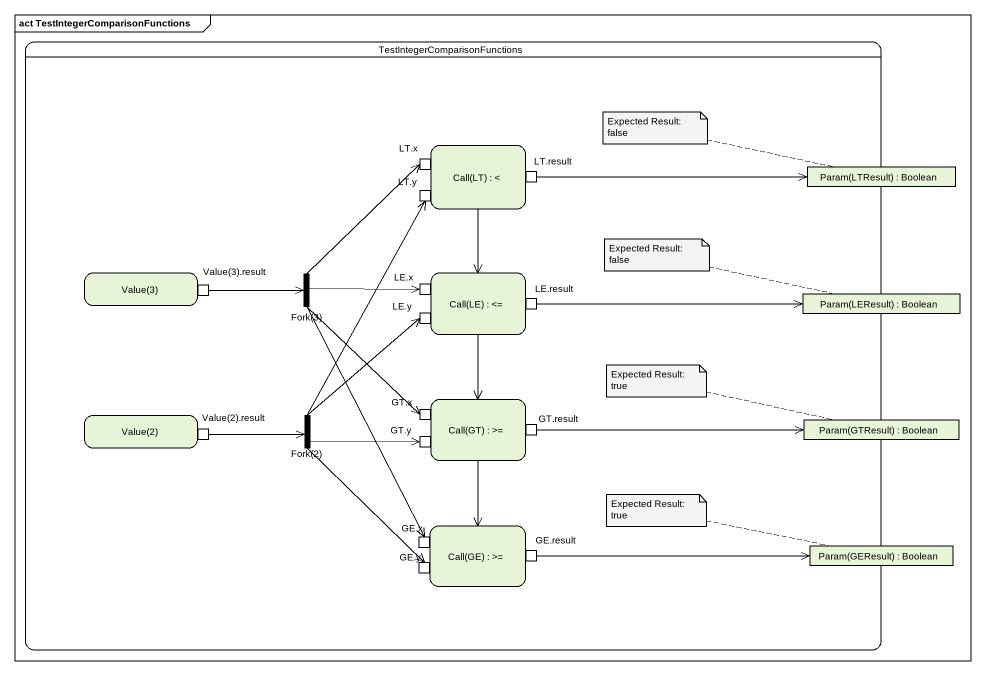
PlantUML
@startuml
mainframe act TestIntegerComparisonFunctions
hide empty description
state "TestIntegerComparisonFunctions" as TestIntegerComparisonFunctio {
  state "Call(LT) : <" as Call_LT {
    state "LT.x" as LT_x <<inputPin>>
    state "LT.result" as LT_result <<outputPin>>
    state "LT.y" as LT_y <<inputPin>>
  }
  state "Param(LTResult) : Boolean" as Param_LTResult <<object>>
  state "Value(3)" as Value_3 {
    state "Value(3).result" as Value_3_result <<outputPin>>
  }
  state "Fork(3)" as Fork_3 <<fork>>
  state "Call(LE) : <=" as Call_LE {
    state "LE.x" as LE_x <<inputPin>>
    state "LE.result" as LE_result <<outputPin>>
    state "LE.y" as LE_y <<inputPin>>
  }
  state "Param(LEResult) : Boolean" as Param_LEResult <<object>>
  state "Value(2)" as Value_2 {
    state "Value(2).result" as Value_2_result <<outputPin>>
  }
  state "Fork(2)" as Fork_2 <<fork>>
  state "Call(GT) : >=" as Call_GT {
    state "GT.x" as GT_x <<inputPin>>
    state "GT.result" as GT_result <<outputPin>>
    state "GT.y" as GT_y <<inputPin>>
  }
  state "Param(GTResult) : Boolean" as Param_GTResult <<object>>
  state "Call(GE) : >=" as Call_GE {
    state "GE.x" as GE_x <<inputPin>>
    state "GE.y" as GE_y <<inputPin>>
    state "GE.result" as GE_result <<outputPin>>
  }
  state "Param(GEResult) : Boolean" as Param_GEResult <<object>>
}
Call_LT --> Call_LE
LT_result -right-> Param_LTResult
Value_3_result -right-> Fork_3
Fork_3 -up-> LT_x
Fork_3 -right-> LE_x
Fork_3 --> GT_x
Fork_3 --> GE_x
Call_LE --> Call_GT
LE_result -right-> Param_LEResult
Fork_2 -up-> LT_y
Fork_2 -up-> LE_y
Fork_2 -right-> GT_y
Fork_2 --> GE_y
Call_GT --> Call_GE
GT_result -right-> Param_GTResult
Value_2_result -right-> Fork_2
GE_result -right-> Param_GEResult
note left of Param_LTResult : Expected Result: false
note left of Param_LEResult : Expected Result: false
note left of Param_GTResult : Expected Result: true
note left of Param_GEResult : Expected Result: true
@enduml
